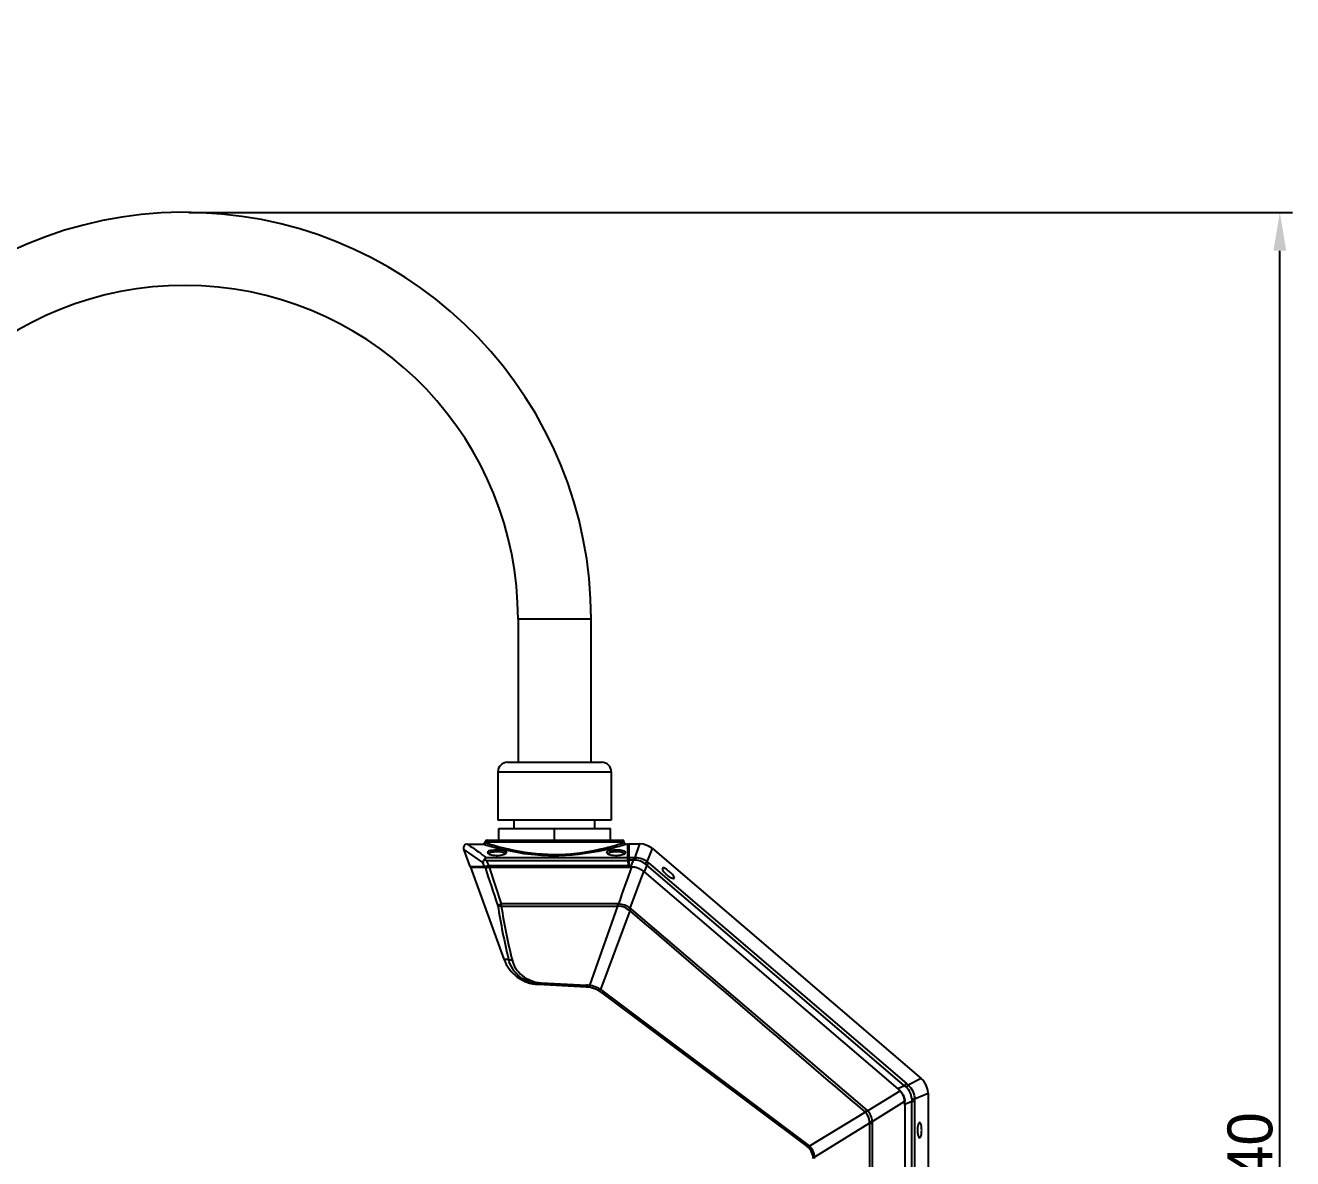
# Model space of a CAD drawing. Header units: millimetres. Extents: x 4086 to 8300, y 123 to 1549.
# Drawn here: x 6864.6 to 7062.3, y 993.5 to 1170.3 of the extents above; entities that cross this region are included whole.
import ezdxf

# ---------------------------------------------------------------- set-up
doc = ezdxf.new("R2010")
doc.units = ezdxf.units.MM
doc.layers.add('轮廓实线层', color=7, linetype='Continuous', lineweight=30)
doc.styles.add('思源黑', font='SourceHanSansCN-Normal.ttf')
doc.dimstyles.new('尺寸标注_3_10比例', dxfattribs={"dimtxt": 7, "dimasz": 6, "dimexe": 2, "dimexo": 1.5, "dimgap": 1, "dimtad": 1, "dimdec": 1, "dimlfac": 3.333333, "dimdsep": 46, "dimtxsty": '思源黑', "dimcen": 0.09, "dimadec": 0, "dimazin": 0, "dimtp": 0.01, "dimtm": 0.01, "dimtfac": 1, "dimtdec": 1, "dimtofl": 0, "dimtmove": 0, "dimatfit": 3, "dimfxl": 0, "dimtolj": 1, "dimarcsym": 0})

# ---------------------------------------------------------------- blocks, each defined once
blk = doc.blocks.new('*D2682')
at = {"layer": 'Defpoints', "color": 0}
for p in [(6600.6, 1170.28), (6687.99, 1170.28), (6899.74, 839.53)]:
    blk.add_point(p, dxfattribs=at)
at = {"layer": '轮廓实线层', "color": 0, "lineweight": -2}
for p, q in [((6686.49, 1170.28), (6598.6, 1170.28)), ((6600.6, 845.53), (6600.6, 1164.28)), ((6898.24, 839.53), (6598.6, 839.53))]:
    blk.add_line(p, q, dxfattribs=at)
at = {"layer": '轮廓实线层', "color": 0}
for points in [[(6601.6, 1164.28), (6599.6, 1164.28), (6600.6, 1170.28)], [(6599.6, 845.53), (6601.6, 845.53), (6600.6, 839.53)]]:
    blk.add_solid(points, dxfattribs=at)
at = {"layer": '轮廓实线层', "color": 0, "insert": (6595.97, 1004.91), "char_height": 7, "attachment_point": 5, "rotation": 90, "style": '思源黑'}
blk.add_mtext('\\A1;\\A1;1099.5', dxfattribs=at)
blk = doc.blocks.new('*D2689')
at = {"layer": 'Defpoints', "color": 0}
for p in [(6888.56, 1141.11), (7060.31, 1141.11), (6956.26, 839.53)]:
    blk.add_point(p, dxfattribs=at)
at = {"layer": '轮廓实线层', "color": 0, "lineweight": -2}
for p, q in [((6890.06, 1141.11), (7062.31, 1141.11)), ((7060.31, 845.53), (7060.31, 1135.11)), ((6957.76, 839.53), (7062.31, 839.53))]:
    blk.add_line(p, q, dxfattribs=at)
at = {"layer": '轮廓实线层', "color": 0}
for points in [[(7061.31, 1135.11), (7059.31, 1135.11), (7060.31, 1141.11)], [(7059.31, 845.53), (7061.31, 845.53), (7060.31, 839.53)]]:
    blk.add_solid(points, dxfattribs=at)
at = {"layer": '轮廓实线层', "color": 0, "insert": (7055.69, 990.32), "char_height": 7, "attachment_point": 5, "rotation": 90, "style": '思源黑'}
blk.add_mtext('\\A1;\\A1;1040', dxfattribs=at)

msp = doc.modelspace()

# ---------------------------------------------------------------- linework, layer by layer
for p, q in [((6952.844, 1077.665), (6941.444, 1077.665)), ((6941.444, 1077.665), (6941.444, 1055.315)), ((6952.844, 1055.315), (6952.844, 1077.665)), ((6939.794, 1055.315), (6954.494, 1055.315)), ((6938.294, 1053.815), (6955.994, 1053.815)), ((6938.294, 1053.815), (6938.294, 1046.315)), ((6955.994, 1053.815), (6955.994, 1046.315)), ((6955.994, 1046.315), (6938.294, 1046.315)), ((6940.844, 1044.965), (6940.844, 1046.315)), ((6953.444, 1044.965), (6953.444, 1046.315)), ((6938.444, 1044.965), (6955.844, 1044.965)), ((6938.444, 1043.165), (6938.444, 1044.965)), ((6947.144, 1043.165), (6947.144, 1044.965)), ((6955.844, 1043.165), (6955.844, 1044.965)), ((6933.524, 1042.565), (6935.987, 1042.565)), ((6936.044, 1042.572), (6935.987, 1042.565)), ((6936.045, 1042.547), (6935.987, 1042.565)), ((6935.987, 1042.565), (6936.068, 1042.539)), ((6936.282, 1042.813), (6936.3, 1042.918)), ((6936.282, 1042.813), (6936.483, 1042.747)), ((6936.3, 1042.918), (6957.988, 1042.918)), ((6936.596, 1043.165), (6957.692, 1043.165)), ((6936.978, 1042.259), (6936.896, 1042.283)), ((6957.386, 1042.281), (6957.307, 1042.258)), ((6957.738, 1042.725), (6958.006, 1042.813)), ((6958.006, 1042.813), (6957.988, 1042.918)), ((6958.222, 1042.54), (6958.148, 1042.516)), ((6958.301, 1042.565), (6958.222, 1042.54)), ((6958.243, 1042.547), (6958.301, 1042.565)), ((6958.301, 1042.565), (6958.544, 1042.565)), ((6958.544, 1042.565), (6958.545, 1042.523)), ((6958.546, 1042.462), (6958.545, 1042.524)), ((6958.554, 1042.035), (6958.546, 1042.462)), ((6958.694, 1042.419), (6958.751, 1039.118)), ((6958.769, 1042.586), (6960.451, 1042.586)), ((6958.769, 1039.286), (6958.769, 1042.586)), ((6959.737, 1040.479), (6960.45, 1042.586)), ((6932.948, 1041.76), (6933.929, 1039.064)), ((6935.94, 1039.7), (6932.948, 1041.76)), ((6936.472, 1040.458), (6958.581, 1040.458)), ((6936.862, 1041.04), (6936.661, 1041.228)), ((6936.661, 1041.228), (6936.724, 1041.123)), ((6936.724, 1041.123), (6936.764, 1041.084)), ((6939.627, 1041.261), (6939.381, 1041.031)), ((6939.524, 1041.084), (6939.564, 1041.123)), ((6939.564, 1041.123), (6939.627, 1041.261)), ((6939.808, 1041.812), (6939.874, 1041.796)), ((6955.462, 1041.04), (6955.261, 1041.228)), ((6955.261, 1041.228), (6955.324, 1041.123)), ((6955.323, 1041.123), (6955.364, 1041.084)), ((6955.751, 1042.131), (6955.8, 1042.144)), ((6958.227, 1041.261), (6957.981, 1041.031)), ((6958.124, 1041.084), (6958.164, 1041.123)), ((6958.163, 1041.123), (6958.227, 1041.261)), ((6958.563, 1041.507), (6958.554, 1042.035)), ((6958.581, 1040.48), (6958.563, 1041.507)), ((6958.581, 1040.458), (6958.581, 1040.48)), ((6958.587, 1040.021), (6958.581, 1040.458)), ((6958.769, 1040.478), (6959.441, 1040.478)), ((6959.441, 1040.478), (6959.441, 1040.041)), ((6961.573, 1039.801), (6962.4, 1041.866)), ((6962.4, 1041.866), (7004.368, 1005.984)), ((6933.929, 1039.064), (6934.185, 1039.064)), ((6934.009, 1038.965), (6959.143, 1038.965)), ((6934.009, 1038.965), (6939.241, 1024.59)), ((6934.185, 1039.064), (6935.238, 1039.066)), ((6935.238, 1039.066), (6936.196, 1039.067)), ((6936.224, 1039.067), (6935.94, 1039.7)), ((6936.196, 1039.067), (6936.224, 1039.067)), ((6936.324, 1038.966), (6936.373, 1038.857)), ((6936.388, 1038.811), (6936.373, 1038.857)), ((6936.453, 1038.882), (6936.386, 1038.861)), ((6936.471, 1040.021), (6958.587, 1040.021)), ((6936.471, 1040.021), (6936.862, 1039.147)), ((6958.602, 1039.147), (6936.862, 1039.147)), ((6936.862, 1039.147), (6936.862, 1039.038)), ((6936.911, 1038.965), (6938.795, 1033.221)), ((6958.587, 1040.021), (6958.602, 1039.147)), ((6958.602, 1038.965), (6958.602, 1039.147)), ((6959.441, 1040.041), (6958.769, 1040.041)), ((6958.957, 1032.548), (6961.063, 1038.278)), ((6959.052, 1038.986), (6959.441, 1040.041)), ((6959.068, 1038.986), (6959.178, 1038.984)), ((6959.2, 1038.934), (6959.21, 1038.965)), ((6961.032, 1038.297), (6961.124, 1038.22)), ((6961.121, 1038.229), (6961.124, 1038.22)), ((6961.514, 1039.276), (6961.124, 1038.22)), ((6961.124, 1038.22), (7000.702, 1004.382)), ((6961.514, 1039.276), (6961.798, 1039.608)), ((7001.757, 1004.868), (6961.514, 1039.276)), ((6961.798, 1039.608), (7002.042, 1005.2)), ((6956.967, 1033.221), (6938.795, 1033.221)), ((6938.824, 1032.866), (6956.967, 1032.866)), ((6956.967, 1032.866), (6952.581, 1020.515)), ((6956.967, 1033.221), (6956.967, 1032.866)), ((6959.104, 1032.43), (6958.872, 1032.158)), ((6959.104, 1032.429), (6995.858, 1001.058)), ((6958.872, 1032.158), (6954.324, 1019.883)), ((6939.241, 1024.59), (6939.963, 1024.597)), ((6952.077, 1020.257), (6944.565, 1020.651)), ((6945.024, 1020.934), (6952.109, 1020.562)), ((6954.539, 1019.365), (6986.533, 995.405)), ((6954.719, 1019.606), (6954.551, 1019.381)), ((6986.688, 995.615), (6954.719, 1019.606)), ((7001.757, 1004.868), (7000.702, 1004.382)), ((7002.042, 1005.2), (7001.757, 1004.868)), ((7004.368, 1005.984), (7002.324, 1004.961)), ((6995.968, 1000.958), (7001.055, 1004.058)), ((7000.702, 1004.382), (7001.085, 1004.022)), ((7003.313, 1002.814), (7005.419, 1003.703)), ((7005.419, 1003.703), (7005.419, 940.491)), ((6986.867, 995.455), (6995.586, 1000.739)), ((7001.769, 1002.402), (6996.733, 999.287)), ((7001.787, 1002.273), (7001.759, 1002.464)), ((7001.819, 1001.958), (7002.876, 1002.444)), ((7001.819, 1001.958), (7001.819, 937.319)), ((7002.882, 936.703), (7002.876, 1002.444)), ((7002.879, 1002.444), (7003.311, 1002.444)), ((7003.311, 1002.444), (7003.311, 936.886)), ((6996.297, 999.043), (6987.714, 993.697)), ((6996.297, 999.043), (6996.744, 999.043)), ((6996.297, 999.043), (6996.297, 938.484)), ((6996.744, 938.484), (6996.744, 999.043)), ((6986.682, 995.605), (6986.533, 995.405)), ((6986.867, 995.455), (6986.806, 995.508))]:
    msp.add_line(p, q)
for points in [[(6933.524, 1042.565), (6933.43, 1042.56), (6933.199, 1042.477), (6933.012, 1042.297), (6932.919, 1042.057), (6932.929, 1041.823), (6932.948, 1041.76)], [(6936.223, 1042.682), (6936.169, 1042.628), (6936.108, 1042.592), (6936.044, 1042.572)], [(6936.282, 1042.813), (6936.264, 1042.754), (6936.223, 1042.682)], [(6958.057, 1042.693), (6958.033, 1042.732), (6958.015, 1042.776), (6958.006, 1042.813)], [(6958.301, 1042.565), (6958.293, 1042.566), (6958.257, 1042.569), (6958.221, 1042.577), (6958.184, 1042.59), (6958.149, 1042.608), (6958.115, 1042.63), (6958.084, 1042.659), (6958.057, 1042.693)], [(6962.4, 1041.866), (6961.913, 1042.205), (6961.011, 1042.533), (6960.451, 1042.586)], [(6933.929, 1039.064), (6933.944, 1039.035), (6933.994, 1038.986), (6934.013, 1038.981)], [(6936.144, 1040.105), (6936.17, 1040.128), (6936.197, 1040.144), (6936.224, 1040.153), (6936.249, 1040.154), (6936.271, 1040.146)], [(7005.419, 1003.703), (7005.382, 1004.175), (7005.137, 1004.972), (7004.683, 1005.672), (7004.368, 1005.984)], [(6995.968, 1000.958), (6995.932, 1000.992), (6995.895, 1001.025), (6995.858, 1001.058)]]:
    msp.add_lwpolyline(points)
at = {"color": 7, "linetype": 'Continuous'}
for radius, end in [(63.45, 175.18218), (52.05, 174.12503)]:
    msp.add_arc((6889.394, 1077.665), radius, 0.00019, end, dxfattribs=at)
for centre, radius, start, end in [((6939.794, 1053.815), 1.5, 89.99998, 179.99998), ((6954.494, 1053.815), 1.5, 359.99998, 89.99998), ((6949.623, 1084.887), 44.464, 252.21987, 253.36792), ((6936.596, 1042.865), 0.3, 89.99998, 169.99998), ((6949.112, 1081.144), 40.421, 251.79343, 254.71438), ((6948.748, 1081.937), 41.387, 253.47775, 255.4645), ((6945.54, 1079.895), 39.12, 285.20405, 286.98413), ((6945.422, 1082.353), 41.82, 284.54401, 286.50998), ((6945.012, 1081.641), 40.944, 286.97748, 288.10866), ((6944.61, 1085.06), 44.646, 286.62793, 287.65173), ((6957.692, 1042.865), 0.3, 9.99998, 89.99998), ((6958.546, 1042.416), 0.149, 1.01654, 90.44484), ((6948.263, 1080.077), 39.465, 255.46823, 256.76455), ((6948.26, 1078.115), 37.274, 254.74965, 256.30254), ((6948.034, 1077.197), 36.329, 256.30685, 256.77346), ((6947.94, 1076.799), 35.92, 256.7742, 256.91536), ((6946.427, 1076.455), 35.567, 282.55963, 282.96403), ((6946.387, 1076.632), 35.749, 282.96386, 283.08775), ((6946.353, 1076.777), 35.897, 283.08778, 283.24282), ((6946.106, 1077.814), 36.963, 283.24751, 285.12533), ((6959.441, 1081.003), 40.525, 270.00041, 270.41942), ((6935.792, 1040.756), 1.986, 286.99001, 287.39971), ((6932.565, 1050.709), 12.449, 288.19887, 289.38833), ((6938.923, 1019.554), 19.704, 96.54411, 96.79918), ((6958.602, 1039.115), 0.149, 300.49726, 359.99998), ((6959.069, 1039.286), 0.3, 180.00004, 266.70517), ((6959.123, 1033.972), 4.994, 88.53868, 89.76592), ((6959.096, 1035.652), 3.333, 87.99073, 88.58155), ((6959.096, 1035.673), 3.312, 87.30785, 87.99084), ((6959.178, 1035.831), 3.133, 83.30473, 88.68093), ((6959.099, 1035.722), 3.263, 85.11354, 87.31174), ((6959.107, 1035.818), 3.167, 82.05623, 85.11815), ((6959.198, 1036.051), 2.913, 81.4589, 83.18748), ((6959.119, 1035.906), 3.078, 80.40742, 82.04958), ((6959.202, 1036.077), 2.886, 74.65577, 81.4691), ((6959.143, 1036.035), 2.947, 76.17207, 80.43819), ((6959.151, 1036.069), 2.912, 73.71878, 76.16841), ((6959.238, 1036.198), 2.76, 66.10841, 74.71071), ((6959.148, 1036.058), 2.923, 65.59406, 73.71796), ((6959.153, 1036.07), 2.91, 62.51293, 65.59358), ((6959.227, 1036.175), 2.785, 62.87166, 66.09458), ((6957.863, 1034.419), 5.013, 49.46761, 50.80317), ((6988.133, 1070.41), 40.525, 229.05092, 229.4698), ((6966.853, 1040.348), 3.397, 222.32482, 224.99919), ((6967.035, 1040.527), 3.653, 224.96912, 225.60347), ((6967.091, 1040.584), 3.733, 225.60472, 226.76079), ((6967.114, 1040.608), 3.766, 226.75815, 228.92219), ((6967.065, 1040.552), 3.691, 228.92552, 230.27045), ((6967.111, 1040.608), 3.764, 230.272, 232.20185), ((6966.974, 1040.425), 3.535, 232.14025, 236.49171), ((6966.741, 1040.079), 3.117, 236.55179, 237.39581), ((6966.65, 1039.937), 2.949, 237.38909, 238.89424), ((7036.101, 1048.157), 98.982, 188.82818, 193.76969), ((7037.454, 1048.476), 99.858, 188.99354, 193.88982), ((6956.967, 1030.215), 3.006, 86.50784, 90.01344), ((6957.055, 1030.457), 2.41, 88.2654, 92.1116), ((6826.043, 1041.311), 131.357, 356.31394, 356.46677), ((7098.592, 927.642), 174.651, 143.08272, 143.19825), ((6957.138, 1030.129), 3.027, 49.48224, 53.05982), ((6957.201, 1030.346), 2.465, 47.29754, 51.16572), ((6944.879, 1026.643), 6, 199.99978, 266.99802), ((6951.842, 1015.472), 5.098, 81.66291, 86.9982), ((6951.842, 1015.763), 4.5, 53.17051, 87), ((6951.664, 1015.538), 5.095, 56.71407, 58.52335), ((6951.659, 1015.53), 5.105, 53.10047, 56.71265), ((7030.175, 1038.106), 43.293, 229.47062, 229.96067), ((6997.213, 1000.306), 5.37, 44.03463, 49.51886), ((6999.29, 1002.315), 2.48, 30.88826, 44.01925), ((7046.609, 1002.444), 43.298, 179.50963, 179.99963), ((6845.075, 1129.603), 198.139, 319.43009, 319.54665), ((6994.605, 999.467), 1.606, 48.05894, 52.36231), ((6941.694, 1053.797), 75.748, 315.45431, 315.76719), ((6998.819, 1001.84), 3, 0, 8.31), ((6998.713, 1002.15), 3.099, 4.76799, 5.92737), ((6998.667, 1002.146), 3.146, 4.09552, 4.7692), ((6996.115, 1001.965), 5.703, 359.92368, 4.08042), ((6994.18, 999.201), 2.123, 355.7137, 1.23022), ((7002.254, 937.684), 61.849, 95.12113, 95.52214), ((7007.499, 997.918), 3.738, 178.14045, 179.9945), ((7007.483, 997.919), 3.722, 180.00475, 181.63606), ((7007.344, 997.91), 3.583, 181.55659, 187.00499), ((7007.526, 997.918), 3.765, 176.65799, 178.14502), ((7007.468, 997.921), 3.708, 176.07494, 176.65665), ((7007.225, 997.94), 3.463, 173.09086, 176.11003), ((7006.829, 997.851), 3.064, 187.07455, 188.68716), ((6985.094, 993.484), 2.4, 0, 53.17051), ((6984.723, 993.485), 2.998, 0.00126, 4.05721)]:
    msp.add_arc(centre, radius, start, end)
for points, knots in [([(6933.524, 1042.565), (6933.504, 1042.565), (6933.657, 1042.485), (6933.723, 1042.416), (6934.01, 1042.216), (6934.498, 1041.876), (6935.352, 1041.269), (6936.065, 1040.754), (6936.472, 1040.458)], [0, 0, 0, 0, 0.0162517, 0.0676528, 0.1497941, 0.2661851, 0.5836957, 1, 1, 1, 1]), ([(6936.144, 1040.105), (6936.163, 1040.147), (6936.242, 1040.289), (6936.365, 1040.412), (6936.472, 1040.458)], [0, 0, 0, 0, 0.2847309, 1, 1, 1, 1]), ([(6936.472, 1040.458), (6936.451, 1040.444), (6936.36, 1040.357), (6936.306, 1040.239), (6936.271, 1040.146)], [0, 0, 0, 0, 0.1980745, 1, 1, 1, 1]), ([(6937.347, 1041.572), (6937.168, 1041.545), (6936.927, 1041.523), (6936.648, 1041.313), (6936.661, 1041.228)], [0, 0, 0, 0, 0.6767342, 1, 1, 1, 1]), ([(6936.724, 1041.123), (6936.742, 1041.106), (6936.84, 1041.029), (6936.958, 1040.981), (6937.052, 1040.949)], [0, 0, 0, 0, 0.196548, 1, 1, 1, 1]), ([(6937.261, 1041.289), (6937.537, 1041.372), (6938.125, 1041.415), (6938.712, 1041.377), (6938.994, 1041.298)], [0, 0, 0, 0, 0.4962757, 1, 1, 1, 1]), ([(6939.249, 1041.509), (6939.116, 1041.546), (6938.487, 1041.651), (6937.84, 1041.648), (6937.347, 1041.572)], [0, 0, 0, 0, 0.2165453, 1, 1, 1, 1]), ([(6937.468, 1040.849), (6937.838, 1040.789), (6938.337, 1040.777), (6938.823, 1040.848), (6938.938, 1040.871)], [0, 0, 0, 0, 0.7626436, 1, 1, 1, 1]), ([(6938.994, 1041.298), (6939.048, 1041.283), (6939.193, 1041.237), (6939.37, 1041.134), (6939.381, 1041.031)], [0, 0, 0, 0, 0.3519125, 1, 1, 1, 1]), ([(6955.924, 1041.874), (6953.286, 1041.19), (6947.68, 1040.345), (6942.035, 1041), (6939.227, 1041.66)], [0, 0, 0, 0, 0.4858628, 1, 1, 1, 1]), ([(6939.627, 1041.261), (6939.624, 1041.287), (6939.545, 1041.43), (6939.374, 1041.474), (6939.249, 1041.509)], [0, 0, 0, 0, 0.1635448, 1, 1, 1, 1]), ([(6939.316, 1040.978), (6939.33, 1040.984), (6939.357, 1040.995), (6939.384, 1041.007), (6939.397, 1041.014)], [0, 0, 0, 0, 0.5139055, 1, 1, 1, 1]), ([(6939.874, 1041.796), (6942.199, 1041.261), (6947.001, 1040.659), (6951.811, 1041.215), (6954.162, 1041.739)], [0, 0, 0, 0, 0.4975727, 1, 1, 1, 1]), ([(6955.946, 1041.572), (6955.768, 1041.545), (6955.526, 1041.523), (6955.248, 1041.313), (6955.261, 1041.228)], [0, 0, 0, 0, 0.6767342, 1, 1, 1, 1]), ([(6955.324, 1041.123), (6955.341, 1041.106), (6955.44, 1041.029), (6955.557, 1040.981), (6955.652, 1040.949)], [0, 0, 0, 0, 0.196548, 1, 1, 1, 1]), ([(6955.86, 1041.289), (6956.137, 1041.372), (6956.725, 1041.415), (6957.312, 1041.377), (6957.594, 1041.298)], [0, 0, 0, 0, 0.496256, 1, 1, 1, 1]), ([(6957.849, 1041.509), (6957.716, 1041.546), (6957.087, 1041.651), (6956.439, 1041.648), (6955.946, 1041.572)], [0, 0, 0, 0, 0.2165453, 1, 1, 1, 1]), ([(6956.068, 1040.849), (6956.438, 1040.789), (6956.937, 1040.777), (6957.423, 1040.848), (6957.537, 1040.871)], [0, 0, 0, 0, 0.7626436, 1, 1, 1, 1]), ([(6957.594, 1041.298), (6957.648, 1041.283), (6957.793, 1041.237), (6957.97, 1041.134), (6957.981, 1041.031)], [0, 0, 0, 0, 0.3519049, 1, 1, 1, 1]), ([(6958.227, 1041.261), (6958.224, 1041.287), (6958.145, 1041.43), (6957.974, 1041.474), (6957.849, 1041.509)], [0, 0, 0, 0, 0.1635448, 1, 1, 1, 1]), ([(6957.916, 1040.978), (6957.93, 1040.984), (6957.957, 1040.995), (6957.984, 1041.007), (6957.996, 1041.014)], [0, 0, 0, 0, 0.5139055, 1, 1, 1, 1]), ([(6958.581, 1040.458), (6958.605, 1040.458), (6958.653, 1040.441), (6958.69, 1040.407), (6958.704, 1040.386)], [0, 0, 0, 0, 0.4872223, 1, 1, 1, 1]), ([(6958.704, 1040.386), (6958.711, 1040.376), (6958.723, 1040.355), (6958.729, 1040.332), (6958.729, 1040.32)], [0, 0, 0, 0, 0.5183809, 1, 1, 1, 1]), ([(6959.738, 1040.479), (6959.739, 1040.457), (6959.745, 1040.31), (6959.747, 1040.162), (6959.749, 1040.038)], [0, 0, 0, 0, 0.1547687, 1, 1, 1, 1]), ([(6936.144, 1040.105), (6936.114, 1040.074), (6936.017, 1039.957), (6935.948, 1039.809), (6935.94, 1039.7)], [0, 0, 0, 0, 0.2860776, 1, 1, 1, 1]), ([(6936.224, 1039.067), (6936.232, 1039.044), (6936.257, 1039.001), (6936.301, 1038.975), (6936.325, 1038.969)], [0, 0, 0, 0, 0.5009841, 1, 1, 1, 1]), ([(6936.225, 1039.067), (6936.244, 1039.071), (6936.291, 1039.079), (6936.339, 1039.087), (6936.366, 1039.091)], [0, 0, 0, 0, 0.417119, 1, 1, 1, 1]), ([(6936.373, 1038.857), (6936.385, 1038.867), (6936.416, 1038.893), (6936.451, 1038.913), (6936.472, 1038.924)], [0, 0, 0, 0, 0.3977634, 1, 1, 1, 1]), ([(6936.472, 1038.924), (6936.485, 1038.931), (6936.512, 1038.944), (6936.539, 1038.956), (6936.555, 1038.963)], [0, 0, 0, 0, 0.4527024, 1, 1, 1, 1]), ([(6958.587, 1040.021), (6958.622, 1040.021), (6958.661, 1040.017), (6958.736, 1040.008), (6958.736, 1039.992)], [0, 0, 0, 0, 0.6832469, 1, 1, 1, 1]), ([(6958.674, 1039.143), (6958.662, 1039.145), (6958.638, 1039.147), (6958.614, 1039.148), (6958.602, 1039.147)], [0, 0, 0, 0, 0.4931154, 1, 1, 1, 1]), ([(6958.751, 1039.118), (6958.751, 1039.127), (6958.714, 1039.136), (6958.692, 1039.141), (6958.674, 1039.143)], [0, 0, 0, 0, 0.3225268, 1, 1, 1, 1]), ([(6961.573, 1039.801), (6961.557, 1039.785), (6961.457, 1039.677), (6961.36, 1039.567), (6961.278, 1039.473)], [0, 0, 0, 0, 0.1569938, 1, 1, 1, 1]), ([(6963.984, 1038.796), (6963.969, 1038.778), (6963.926, 1038.624), (6964.026, 1038.482), (6964.095, 1038.376)], [0, 0, 0, 0, 0.1552661, 1, 1, 1, 1]), ([(6965.098, 1038.252), (6964.88, 1038.438), (6964.607, 1038.646), (6964.073, 1038.9), (6963.984, 1038.796)], [0, 0, 0, 0, 0.6776635, 1, 1, 1, 1]), ([(6965.809, 1037.236), (6965.897, 1037.34), (6965.564, 1037.828), (6965.316, 1038.065), (6965.098, 1038.252)], [0, 0, 0, 0, 0.3223234, 1, 1, 1, 1]), ([(6965.365, 1037.285), (6965.416, 1037.262), (6965.546, 1037.211), (6965.746, 1037.163), (6965.809, 1037.236)], [0, 0, 0, 0, 0.3667995, 1, 1, 1, 1]), ([(6938.262, 1033.084), (6938.29, 1033.086), (6938.471, 1033.12), (6938.647, 1033.173), (6938.795, 1033.221)], [0, 0, 0, 0, 0.1521573, 1, 1, 1, 1]), ([(6938.291, 1032.966), (6938.288, 1032.985), (6938.28, 1033.025), (6938.269, 1033.064), (6938.262, 1033.084)], [0, 0, 0, 0, 0.4802731, 1, 1, 1, 1]), ([(6938.825, 1032.866), (6938.771, 1032.859), (6938.591, 1032.851), (6938.388, 1032.88), (6938.291, 1032.966)], [0, 0, 0, 0, 0.2953788, 1, 1, 1, 1]), ([(6944.992, 1020.628), (6943.831, 1020.689), (6941.542, 1021.494), (6940.231, 1023.543), (6939.963, 1024.597)], [0, 0, 0, 0, 0.5168213, 1, 1, 1, 1]), ([(6939.963, 1024.597), (6939.985, 1024.57), (6940.152, 1024.462), (6940.363, 1024.475), (6940.517, 1024.504)], [0, 0, 0, 0, 0.1811121, 1, 1, 1, 1]), ([(6940.517, 1024.504), (6940.749, 1023.56), (6941.917, 1021.71), (6943.977, 1020.988), (6945.024, 1020.934)], [0, 0, 0, 0, 0.4810882, 1, 1, 1, 1]), ([(6944.992, 1020.628), (6945.021, 1020.627), (6944.984, 1020.796), (6945.019, 1020.86), (6945.024, 1020.934)], [0, 0, 0, 0, 0.2757304, 1, 1, 1, 1]), ([(6952.109, 1020.562), (6952.104, 1020.488), (6952.069, 1020.424), (6952.105, 1020.256), (6952.077, 1020.257)], [0, 0, 0, 0, 0.730732, 1, 1, 1, 1]), ([(6952.581, 1020.515), (6952.567, 1020.441), (6952.534, 1020.374), (6952.523, 1020.212), (6952.494, 1020.216)], [0, 0, 0, 0, 0.7243473, 1, 1, 1, 1]), ([(6954.187, 1019.604), (6954.163, 1019.618), (6954.274, 1019.746), (6954.287, 1019.818), (6954.324, 1019.883)], [0, 0, 0, 0, 0.2723668, 1, 1, 1, 1]), ([(7002.324, 1004.961), (7002.31, 1004.943), (7002.22, 1004.826), (7002.126, 1004.712), (7002.046, 1004.616)], [0, 0, 0, 0, 0.1547317, 1, 1, 1, 1]), ([(7001.759, 1002.464), (7001.738, 1002.755), (7001.651, 1003.149), (7001.471, 1003.501), (7001.418, 1003.588)], [0, 0, 0, 0, 0.7408044, 1, 1, 1, 1]), ([(7001.422, 1003.591), (7001.428, 1003.582), (7001.541, 1003.397), (7001.63, 1003.197), (7001.69, 1003)], [0, 0, 0, 0, 0.0505061, 1, 1, 1, 1]), ([(7001.69, 1003), (7001.691, 1002.997), (7001.743, 1002.825), (7001.777, 1002.647), (7001.796, 1002.47)], [0, 0, 0, 0, 0.0167383, 1, 1, 1, 1]), ([(7002.87, 1002.827), (7002.918, 1002.826), (7003.065, 1002.824), (7003.213, 1002.822), (7003.313, 1002.814)], [0, 0, 0, 0, 0.321345, 1, 1, 1, 1]), ([(7004.115, 999.119), (7004.092, 999.119), (7003.947, 999.052), (7003.904, 998.883), (7003.868, 998.762)], [0, 0, 0, 0, 0.1552661, 1, 1, 1, 1]), ([(7004.425, 997.919), (7004.425, 998.206), (7004.406, 998.548), (7004.252, 999.119), (7004.115, 999.119)], [0, 0, 0, 0, 0.6776635, 1, 1, 1, 1]), ([(7003.864, 997.087), (7003.88, 997.034), (7003.926, 996.902), (7004.019, 996.719), (7004.115, 996.719)], [0, 0, 0, 0, 0.3667995, 1, 1, 1, 1]), ([(7004.115, 996.719), (7004.252, 996.719), (7004.406, 997.289), (7004.425, 997.632), (7004.425, 997.919)], [0, 0, 0, 0, 0.3223234, 1, 1, 1, 1]), ([(6986.744, 995.558), (6986.733, 995.566), (6986.712, 995.581), (6986.69, 995.594), (6986.679, 995.6)], [0, 0, 0, 0, 0.4989, 1, 1, 1, 1]), ([(6986.867, 995.455), (6986.824, 995.41), (6986.772, 995.383), (6986.698, 995.27), (6986.681, 995.285)], [0, 0, 0, 0, 0.7316971, 1, 1, 1, 1]), ([(6986.806, 995.508), (6986.796, 995.517), (6986.775, 995.534), (6986.754, 995.55), (6986.744, 995.558)], [0, 0, 0, 0, 0.5000395, 1, 1, 1, 1]), ([(6987.714, 993.697), (6987.699, 994.03), (6987.553, 994.702), (6987.12, 995.239), (6986.867, 995.455)], [0, 0, 0, 0, 0.5000416, 1, 1, 1, 1]), ([(6987.488, 993.654), (6987.487, 993.664), (6987.541, 993.667), (6987.565, 993.677), (6987.591, 993.681)], [0, 0, 0, 0, 0.2612039, 1, 1, 1, 1]), ([(6987.591, 993.681), (6987.61, 993.683), (6987.651, 993.689), (6987.692, 993.694), (6987.714, 993.697)], [0, 0, 0, 0, 0.4649323, 1, 1, 1, 1])]:
    msp.add_open_spline(points, degree=3, knots=knots)
for points in [[(6936.906, 1041.013), (6936.904, 1041.072), (6936.949, 1041.129), (6936.995, 1041.165)], [(6936.995, 1041.165), (6937.072, 1041.225), (6937.167, 1041.261), (6937.261, 1041.289)], [(6937.052, 1040.949), (6937.187, 1040.903), (6937.328, 1040.873), (6937.468, 1040.849)], [(6938.938, 1040.871), (6939.066, 1040.897), (6939.194, 1040.93), (6939.316, 1040.978)], [(6939.434, 1041.901), (6939.409, 1041.798), (6939.331, 1041.682), (6939.227, 1041.66)], [(6939.397, 1041.014), (6939.457, 1041.042), (6939.516, 1041.077), (6939.564, 1041.123)], [(6955.506, 1041.013), (6955.504, 1041.072), (6955.549, 1041.129), (6955.595, 1041.165)], [(6955.595, 1041.165), (6955.672, 1041.225), (6955.767, 1041.261), (6955.86, 1041.289)], [(6955.652, 1040.949), (6955.787, 1040.903), (6955.928, 1040.873), (6956.068, 1040.849)], [(6957.537, 1040.871), (6957.666, 1040.897), (6957.794, 1040.93), (6957.916, 1040.978)], [(6957.996, 1041.014), (6958.056, 1041.042), (6958.116, 1041.077), (6958.163, 1041.123)], [(6959.738, 1040.479), (6960.39, 1040.478), (6961.077, 1040.224), (6961.573, 1039.801)], [(6936.271, 1040.146), (6936.338, 1040.105), (6936.405, 1040.064), (6936.47, 1040.02)], [(6936.366, 1039.091), (6936.441, 1039.102), (6936.516, 1039.11), (6936.59, 1039.119)], [(6938.262, 1033.084), (6937.636, 1034.993), (6937.011, 1036.901), (6936.388, 1038.811)], [(6936.678, 1039.129), (6936.739, 1039.136), (6936.8, 1039.143), (6936.862, 1039.147)], [(6957.15, 1033.216), (6957.814, 1035.129), (6958.535, 1037.021), (6959.2, 1038.934)], [(6959.749, 1040.038), (6959.646, 1040.039), (6959.544, 1040.039), (6959.441, 1040.041)], [(6961.278, 1039.473), (6960.863, 1039.824), (6960.292, 1040.035), (6959.749, 1040.038)], [(6960.496, 1038.652), (6960.687, 1038.552), (6960.866, 1038.432), (6961.032, 1038.297)], [(6960.498, 1038.654), (6960.688, 1038.557), (6960.867, 1038.438), (6961.031, 1038.304)], [(6961.514, 1039.276), (6961.435, 1039.341), (6961.356, 1039.407), (6961.279, 1039.474)], [(6964.095, 1038.376), (6964.167, 1038.264), (6964.252, 1038.159), (6964.342, 1038.06)], [(6965.127, 1037.412), (6965.204, 1037.365), (6965.283, 1037.322), (6965.365, 1037.285)], [(6938.795, 1033.221), (6938.807, 1033.112), (6938.823, 1033.003), (6938.818, 1032.893)], [(6958.746, 1032.266), (6958.298, 1032.627), (6957.703, 1032.849), (6957.128, 1032.866)], [(6958.957, 1032.548), (6958.445, 1032.935), (6957.791, 1033.18), (6957.15, 1033.216)], [(6958.872, 1032.158), (6971.109, 1021.684), (6983.347, 1011.211), (6995.584, 1000.738)], [(6954.324, 1019.883), (6953.801, 1020.213), (6953.194, 1020.433), (6952.581, 1020.515)], [(7002.046, 1004.616), (7001.949, 1004.7), (7001.853, 1004.783), (7001.758, 1004.869)], [(7002.87, 1002.827), (7002.866, 1003.484), (7002.542, 1004.186), (7002.046, 1004.616)], [(7002.324, 1004.961), (7002.921, 1004.447), (7003.311, 1003.602), (7003.313, 1002.814)], [(7001.085, 1004.022), (7001.212, 1003.891), (7001.326, 1003.746), (7001.422, 1003.591)], [(7002.87, 1002.827), (7002.871, 1002.7), (7002.868, 1002.572), (7002.88, 1002.445)], [(6996.302, 999.247), (6996.29, 999.762), (6996.062, 1000.317), (6995.678, 1000.662)], [(6996.733, 999.287), (6996.691, 999.898), (6996.412, 1000.536), (6995.968, 1000.958)], [(6996.744, 999.043), (6996.744, 999.124), (6996.744, 999.206), (6996.728, 999.286)], [(7003.868, 998.762), (7003.828, 998.63), (7003.803, 998.493), (7003.787, 998.356)], [(7003.799, 997.388), (7003.815, 997.286), (7003.835, 997.186), (7003.864, 997.087)]]:
    msp.add_open_spline(points, degree=3)

# ---------------------------------------------------------------- dimensions: what is measured, and where the dimension line sits
at = {"layer": '轮廓实线层'}
for base, p1, p2, text, picture, middle in [((6600.596, 1170.284), (6899.744, 839.534), (6687.992, 1170.284), '\\A1;1099.5', '*D2682', (6595.97, 1004.909)), ((7060.311, 1141.11), (6956.263, 839.534), (6888.556, 1141.11), '\\A1;1040', '*D2689', (7055.685, 990.322))]:
    dim = msp.add_linear_dim(base=base, p1=p1, p2=p2, angle=90, text=text, dimstyle='尺寸标注_3_10比例', override={"dimtxsty": '思源黑'}, dxfattribs=at)
    dim.commit()
    dim.dimension.update_dxf_attribs({"geometry": picture, "text_midpoint": middle})

doc.saveas('drawing.dxf')
